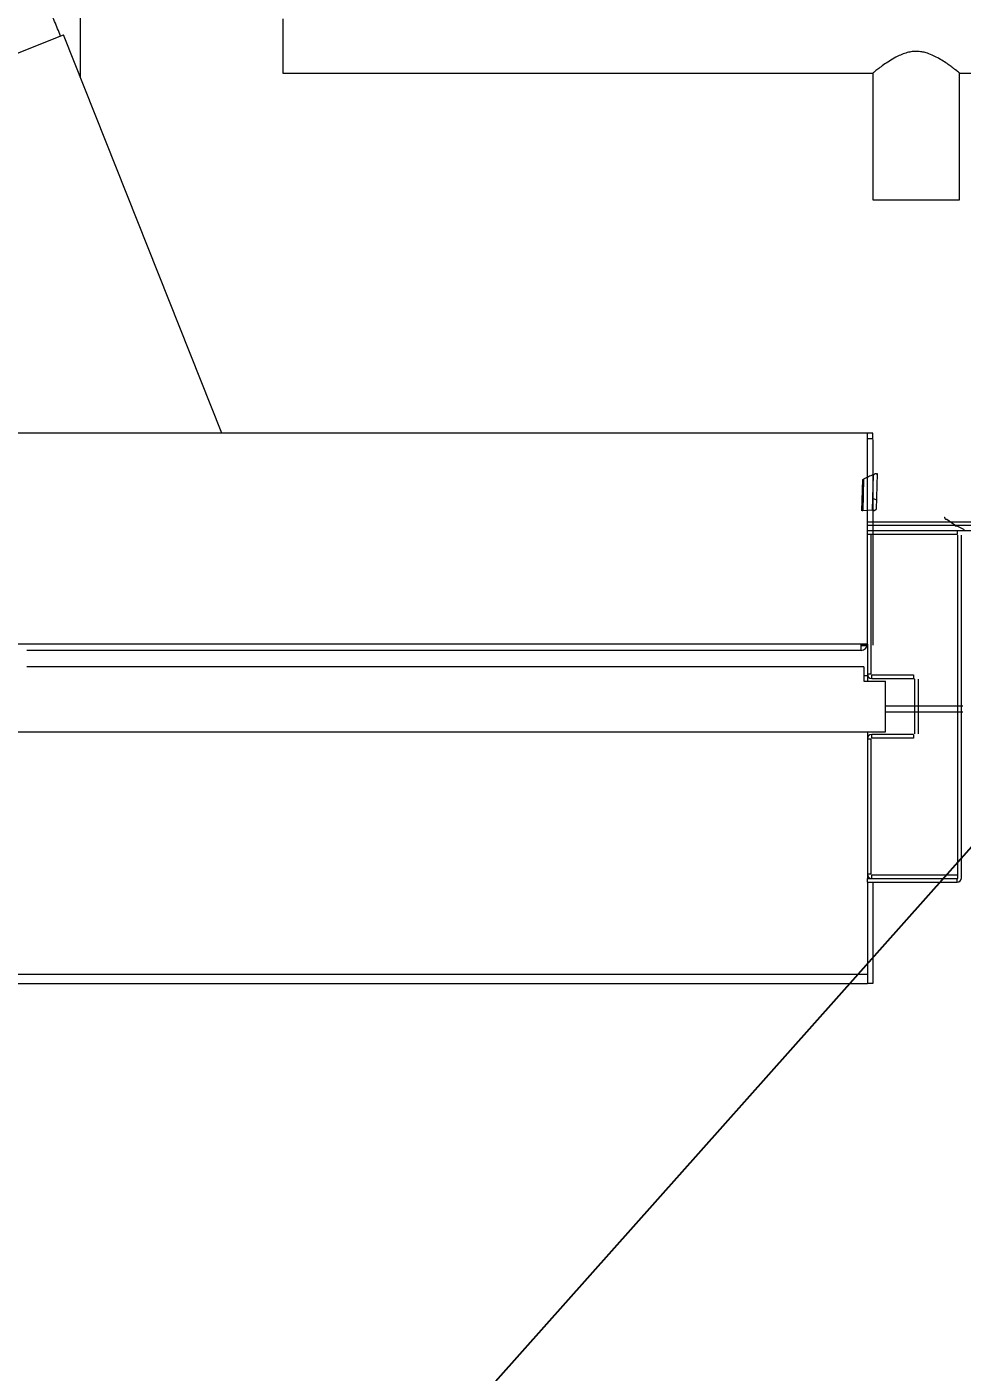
# Model space of a CAD drawing. Extents: x -2187 to 96136, y -11110 to 52208.
# Drawn here: x 35651 to 36167, y 18197 to 18940 of the extents above; entities that cross this region are included whole.
import ezdxf

# ---------------------------------------------------------------- set-up
doc = ezdxf.new("R2010")
doc.units = 0
doc.header["$LTSCALE"] = 1000
doc.header["$MEASUREMENT"] = 0
doc.linetypes.add('ACAD_ISO02W100', pattern=[15, 12, -3])
doc.layers.add('洗衣房设备', color=4, linetype='Continuous')
doc.styles.add('-宋体', font='', dxfattribs={"width": 0.8})
doc.styles.add('HZHT', font='hztxt_e.shx', dxfattribs={"width": 1.5, "bigfont": 'hztxt.shx'})
doc.styles.get('-宋体').set_extended_font_data('SimSun')
doc.dimstyles.new('50', dxfattribs={"dimscale": 30, "dimtxt": 3.5, "dimasz": 1.5, "dimexe": 0.8, "dimexo": 2, "dimgap": 0.8, "dimtad": 1, "dimdec": 0, "dimrnd": 5, "dimzin": 0, "dimdsep": 46, "dimtxsty": '-宋体', "dimblk": 'OBLIQUE', "dimcen": 0.6, "dimdle": 0.8, "dimclrd": 6, "dimclre": 6, "dimclrt": 6, "dimadec": 0, "dimazin": 0, "dimtfac": 1, "dimtdec": 0, "dimtofl": 0, "dimtmove": 2, "dimatfit": 3, "dimldrblk": 'OBLIQUE', "dimfxl": 0, "dimtolj": 1, "dimtzin": 0, "dimarcsym": 0})
doc.dimstyles.new('75', dxfattribs={"dimscale": 100, "dimtxt": 3, "dimasz": 1, "dimexe": 1, "dimexo": 1, "dimgap": 0.2, "dimtad": 1, "dimdec": 0, "dimrnd": 10, "dimzin": 0, "dimdsep": 46, "dimtxsty": 'HZHT', "dimblk1": 'ARCHTICK', "dimblk2": 'ARCHTICK', "dimsah": 1, "dimcen": 1, "dimdle": 0.5, "dimclrd": 1, "dimclre": 1, "dimadec": 0, "dimazin": 0, "dimtfac": 1, "dimtdec": 0, "dimtix": 1, "dimtmove": 2, "dimatfit": 3, "dimfxl": 0, "dimtolj": 1, "dimtzin": 0, "dimarcsym": 0})

# ---------------------------------------------------------------- blocks, each defined once
blk = doc.blocks.new('_ArchTick')
at = {"color": 0, "linetype": 'ByBlock', "const_width": 0.4}
blk.add_lwpolyline([(-0.5, -0.5), (0.5, 0.5)], dxfattribs=at)
blk = doc.blocks.new('*D125')
at = {"color": 1, "linetype": 'ACAD_ISO02W100', "lineweight": -2, "ltscale": 750}
for p, q in [((34640.1, 18544.5), (34640.1, 17223.02)), ((38440.1, 18544.5), (38440.1, 17223.02)), ((34590.1, 17323.02), (35425.54, 17323.02)), ((38490.1, 17323.02), (36675.54, 17323.02))]:
    blk.add_line(p, q, dxfattribs=at)
at = {"layer": 'Defpoints', "color": 0, "linetype": 'ACAD_ISO02W100', "ltscale": 750}
for p in [(34640.1, 18644.5), (38440.1, 18644.5), (38440.1, 17323.02)]:
    blk.add_point(p, dxfattribs=at)
at = {"color": 1, "linetype": 'ACAD_ISO02W100', "lineweight": -2, "ltscale": 750, "xscale": 100, "yscale": 100, "zscale": 100, "rotation": 180}
blk.add_blockref('_ArchTick', (34640.1, 17323.02), dxfattribs=at)
at = {"color": 1, "linetype": 'ACAD_ISO02W100', "lineweight": -2, "ltscale": 750, "xscale": 100, "yscale": 100, "zscale": 100}
blk.add_blockref('_ArchTick', (38440.1, 17323.02), dxfattribs=at)
at = {"color": 0, "linetype": 'ACAD_ISO02W100', "ltscale": 750, "insert": (36050.54, 17473.02), "char_height": 300, "attachment_point": 2, "style": 'HZHT'}
blk.add_mtext('\\A1;3800', dxfattribs=at)
blk = doc.blocks.new('_OBLIQUE')
at = {"color": 0, "linetype": 'ByBlock'}
blk.add_line((-0.5, -0.5), (0.5, 0.5), dxfattribs=at)
blk = doc.blocks.new('*D104')
at = {"layer": 'Defpoints', "color": 0, "linetype": 'ACAD_ISO02W100', "ltscale": 750}
for p in [(36415.36, 18776.32), (36118.1, 18411.5), (36824.11, 18411.5)]:
    blk.add_point(p, dxfattribs=at)
at = {"layer": '洗衣房设备', "color": 6, "linetype": 'ACAD_ISO02W100', "lineweight": -2, "ltscale": 750}
for p, q in [((36824.11, 18800.32), (36824.11, 18387.5)), ((36475.36, 18776.32), (36848.11, 18776.32)), ((36178.1, 18411.5), (36848.11, 18411.5))]:
    blk.add_line(p, q, dxfattribs=at)
at = {"layer": '洗衣房设备', "color": 6, "linetype": 'ACAD_ISO02W100', "lineweight": -2, "ltscale": 750, "xscale": 45, "yscale": 45, "zscale": 45}
for p, rotation in [((36824.11, 18776.32), 90), ((36824.11, 18411.5), 270)]:
    blk.add_blockref('_OBLIQUE', p, dxfattribs=dict(at, rotation=rotation))
at = {"layer": '洗衣房设备', "color": 6, "linetype": 'ACAD_ISO02W100', "ltscale": 750, "insert": (36747.61, 18593.91), "char_height": 105, "attachment_point": 5, "rotation": 90, "style": '-宋体'}
blk.add_mtext('\\A1;365', dxfattribs=at)

msp = doc.modelspace()

# ---------------------------------------------------------------- linework, layer by layer
at = {"color": 7, "linetype": 'Continuous', "lineweight": 15}
for p, q in [((35680.097, 19052.101), (35680.097, 18912.193)), ((35792.097, 18944.501), (35792.097, 18914.501)), ((35369.776, 18815.707), (35670.794, 18935.558)), ((35758.41, 18715.501), (35670.794, 18935.558)), ((35792.097, 18914.501), (36118.097, 18914.501)), ((35792.097, 18914.501), (36118.097, 18914.501)), ((36118.097, 18914.501), (36118.097, 18844.501)), ((36166.097, 18914.501), (36492.097, 18914.501)), ((36166.097, 18844.501), (36166.097, 18914.501)), ((36166.097, 18914.501), (36492.097, 18914.501)), ((36118.097, 18844.501), (36166.097, 18844.501)), ((36115.097, 18715.501), (35115.097, 18715.501)), ((36115.097, 18715.501), (35115.097, 18715.501)), ((36118.097, 18715.501), (36115.097, 18715.501)), ((36115.097, 18598.901), (36115.097, 18715.501)), ((36118.097, 18715.501), (36115.097, 18715.501)), ((36115.097, 18598.901), (36115.097, 18715.501)), ((36118.097, 18712.501), (36115.097, 18712.501)), ((36118.097, 18712.501), (36115.097, 18712.501)), ((36118.097, 18712.501), (36118.097, 18715.501)), ((36118.097, 18712.501), (36118.097, 18715.501)), ((36118.097, 18712.101), (36118.097, 18598.501)), ((36118.097, 18712.101), (36118.097, 18598.501)), ((36112.118, 18672.683), (36112.599, 18689.957)), ((36113.042, 18690.14), (36112.561, 18672.866)), ((36117.886, 18673.148), (36118.427, 18692.556)), ((36120.458, 18693.207), (36119.906, 18673.393)), ((36112.561, 18672.866), (36117.886, 18673.148)), ((36115.097, 18666.501), (36295.456, 18666.501)), ((36115.097, 18666.501), (36295.456, 18666.501)), ((36297.866, 18664.501), (36115.097, 18664.501)), ((36297.866, 18664.501), (36115.097, 18664.501)), ((36159.087, 18667.97), (36162.974, 18665.273)), ((36164.496, 18664.36), (36168.529, 18662.314)), ((36301.886, 18661.501), (36115.097, 18661.501)), ((36164.697, 18661.501), (36115.097, 18661.501)), ((36301.886, 18661.501), (36115.097, 18661.501)), ((36164.697, 18661.501), (36115.097, 18661.501)), ((36117.097, 18659.501), (36115.097, 18659.501)), ((36164.697, 18659.501), (36115.097, 18659.501)), ((36117.097, 18659.501), (36115.097, 18659.501)), ((36164.697, 18659.501), (36115.097, 18659.501)), ((36117.097, 18659.501), (36117.097, 18582.401)), ((36117.097, 18659.501), (36117.097, 18582.401)), ((36164.697, 18661.501), (36164.697, 18659.501)), ((36164.697, 18661.501), (36164.697, 18659.501)), ((36165.097, 18469.901), (36165.097, 18659.101)), ((36165.097, 18469.901), (36165.097, 18659.101)), ((36167.097, 18469.901), (36167.097, 18659.101)), ((36167.097, 18469.901), (36167.097, 18659.101)), ((36111.697, 18598.901), (35118.497, 18598.901)), ((36111.697, 18598.901), (35118.497, 18598.901)), ((36111.697, 18595.501), (36111.697, 18598.901)), ((36115.097, 18598.901), (36111.697, 18598.901)), ((36111.697, 18595.501), (36111.697, 18598.901)), ((36115.097, 18598.901), (36111.697, 18598.901)), ((36115.097, 18598.501), (36111.697, 18598.501)), ((36115.097, 18598.501), (36111.697, 18598.501)), ((36115.097, 18598.901), (36115.097, 18582.401)), ((36115.097, 18598.901), (36115.097, 18582.401)), ((36111.697, 18595.501), (35650.597, 18595.501)), ((36111.697, 18595.501), (35650.597, 18595.501)), ((36113.097, 18586.501), (35650.597, 18586.501)), ((36113.097, 18586.501), (35650.597, 18586.501)), ((36113.097, 18586.501), (36113.097, 18578.501)), ((36113.097, 18586.501), (36113.097, 18578.501)), ((36115.097, 18582.401), (36115.097, 18581.501)), ((36117.097, 18582.401), (36115.097, 18582.401)), ((36115.097, 18582.401), (36115.097, 18581.501)), ((36117.097, 18582.401), (36115.097, 18582.401)), ((36117.497, 18580.001), (36117.497, 18582.001)), ((36117.497, 18582.001), (36140.697, 18582.001)), ((36117.497, 18580.001), (36117.497, 18582.001)), ((36117.497, 18582.001), (36140.697, 18582.001)), ((36140.697, 18582.001), (36140.697, 18580.001)), ((36140.697, 18582.001), (36140.697, 18580.001)), ((36115.097, 18581.501), (36113.097, 18581.501)), ((36115.097, 18581.501), (36113.097, 18581.501)), ((36113.097, 18578.501), (36125.097, 18578.501)), ((36113.097, 18578.501), (36125.097, 18578.501)), ((36115.097, 18581.501), (36115.097, 18578.501)), ((36115.097, 18581.501), (36115.097, 18578.501)), ((36117.497, 18580.001), (36140.697, 18580.001)), ((36117.497, 18580.001), (36140.697, 18580.001)), ((36125.097, 18550.501), (36125.097, 18578.501)), ((36125.097, 18550.501), (36125.097, 18578.501)), ((36141.097, 18579.601), (36141.097, 18549.401)), ((36141.097, 18579.601), (36141.097, 18549.401)), ((36143.097, 18579.601), (36143.097, 18549.401)), ((36143.097, 18579.601), (36143.097, 18549.401)), ((36125.097, 18561.501), (36167.842, 18561.501)), ((36125.097, 18561.501), (36167.842, 18561.501)), ((35635.097, 18550.501), (36125.097, 18550.501)), ((35635.097, 18550.501), (36125.097, 18550.501)), ((36115.097, 18550.501), (36115.097, 18546.601)), ((36115.097, 18550.501), (36115.097, 18546.601)), ((36115.097, 18546.601), (36117.097, 18546.601)), ((36115.097, 18546.601), (36115.097, 18471.901)), ((36115.097, 18546.601), (36117.097, 18546.601)), ((36115.097, 18546.601), (36115.097, 18471.901)), ((36117.097, 18546.601), (36117.097, 18471.901)), ((36117.097, 18546.601), (36117.097, 18471.901)), ((36140.697, 18549.001), (36117.497, 18549.001)), ((36117.497, 18547.001), (36117.497, 18549.001)), ((36140.697, 18549.001), (36117.497, 18549.001)), ((36117.497, 18547.001), (36117.497, 18549.001)), ((36140.697, 18547.001), (36117.497, 18547.001)), ((36140.697, 18547.001), (36117.497, 18547.001)), ((36140.697, 18549.001), (36140.697, 18547.001)), ((36140.697, 18549.001), (36140.697, 18547.001)), ((36115.097, 18471.901), (36115.097, 18469.501)), ((36117.097, 18471.901), (36115.097, 18471.901)), ((36115.097, 18471.901), (36115.097, 18469.501)), ((36117.097, 18471.901), (36115.097, 18471.901)), ((36117.497, 18471.501), (36165.097, 18471.501)), ((36117.497, 18469.501), (36117.497, 18471.501)), ((36117.497, 18469.501), (36117.497, 18471.501)), ((36117.497, 18471.501), (36165.097, 18471.501)), ((36165.097, 18469.501), (36165.097, 18471.501)), ((36165.097, 18469.501), (36165.097, 18471.501)), ((36115.097, 18467.501), (36115.097, 18469.501)), ((36115.097, 18469.501), (36117.497, 18469.501)), ((36115.097, 18467.501), (36115.097, 18469.501)), ((36115.097, 18469.501), (36117.497, 18469.501)), ((36115.097, 18467.501), (36115.097, 18415.001)), ((36115.097, 18467.501), (36164.697, 18467.501)), ((36115.097, 18467.501), (36115.097, 18415.001)), ((36115.097, 18467.501), (36164.697, 18467.501)), ((36117.497, 18469.501), (36165.097, 18469.501)), ((36117.497, 18469.501), (36165.097, 18469.501)), ((36118.097, 18467.501), (36118.097, 18415.001)), ((36118.097, 18467.501), (36118.097, 18415.001)), ((36164.697, 18467.501), (36164.697, 18469.501)), ((36164.697, 18467.501), (36164.697, 18469.501)), ((35115.097, 18416.601), (36115.097, 18416.601)), ((35115.097, 18416.601), (36115.097, 18416.601)), ((35115.097, 18411.501), (36115.097, 18411.501)), ((35115.097, 18411.501), (36115.097, 18411.501)), ((36115.097, 18416.601), (36115.097, 18411.501)), ((36115.097, 18416.601), (36115.097, 18411.501)), ((36118.097, 18411.501), (36115.097, 18411.501)), ((36118.097, 18411.501), (36115.097, 18411.501)), ((36118.097, 18415.001), (36118.097, 18411.501)), ((36118.097, 18415.001), (36118.097, 18411.501))]:
    msp.add_line(p, q, dxfattribs=at)
at = {"color": 8, "linetype": 'Continuous', "lineweight": 15}
for p, q in [((36115.097, 18598.101), (36111.697, 18598.101)), ((36115.097, 18598.101), (36111.697, 18598.101)), ((36125.097, 18564.901), (36167.842, 18564.901)), ((36125.097, 18564.901), (36167.842, 18564.901))]:
    msp.add_line(p, q, dxfattribs=at)
at = {"color": 8, "linetype": 'Continuous', "lineweight": 15, "flags": 128}
for points in [[(36112.814, 18681.964), (36112.609, 18682.083), (36112.384, 18682.216)], [(36120.054, 18678.711), (36118.569, 18679.247), (36118.062, 18679.444)]]:
    msp.add_lwpolyline(points, dxfattribs=at)
at = {"color": 7, "linetype": 'Continuous', "lineweight": 15}
for centre, radius, start, end in [((36111.697, 18598.901), 3.4, 270, 0), ((36111.697, 18598.901), 3.4, 270, 0), ((36117.497, 18582.401), 2.4, 180, 270), ((36117.497, 18582.401), 2.4, 180, 270), ((36140.697, 18579.601), 0.4, 0, 90), ((36140.697, 18579.601), 0.4, 0, 90), ((36117.497, 18546.601), 2.4, 90, 180), ((36117.497, 18546.601), 2.4, 90, 180), ((36117.497, 18471.901), 2.4, 180, 270), ((36117.497, 18471.901), 2.4, 180, 270), ((36164.697, 18469.901), 2.4, 270, 0), ((36164.697, 18469.901), 2.4, 270, 0)]:
    msp.add_arc(centre, radius, start, end, dxfattribs=at)
for points, knots in [([(35669.259, 18934.947), (35668.143, 18937.644), (35665.765, 18943.389), (35662.019, 18952.081), (35658.129, 18960.885), (35654.335, 18969.194), (35650.745, 18976.795), (35647.307, 18983.811), (35644.043, 18990.21), (35640.956, 18996.013), (35638.208, 19000.975), (35635.865, 19005.059), (35633.95, 19008.296), (35632.578, 19010.568), (35631.634, 19012.118), (35630.861, 19013.383), (35629.853, 19015.026), (35628.443, 19017.328), (35626.653, 19020.277), (35624.576, 19023.792), (35622.419, 19027.668), (35620.275, 19031.949), (35618.286, 19036.585), (35616.519, 19041.62), (35615.089, 19046.594), (35613.93, 19051.147), (35612.932, 19055.274), (35611.965, 19059.291), (35611.01, 19063.139), (35610.105, 19066.607), (35609.246, 19069.734), (35608.298, 19073.006), (35607.111, 19076.852), (35605.606, 19081.361), (35603.81, 19086.305), (35601.771, 19091.567), (35599.739, 19096.546), (35597.818, 19101.09), (35596.149, 19104.942), (35594.617, 19108.412), (35593.289, 19111.378), (35592.184, 19113.816), (35591.312, 19115.728), (35590.507, 19117.482), (35589.537, 19119.584), (35588.161, 19122.542), (35586.294, 19126.521), (35583.913, 19131.544), (35581.243, 19137.127), (35578.349, 19143.151), (35575.299, 19149.489), (35571.93, 19156.506), (35568.265, 19164.189), (35565.786, 19169.489), (35564.494, 19172.25)], [0, 0, 0, 0, 0.0336706, 0.0717341, 0.1091639, 0.1444822, 0.1766496, 0.2055024, 0.2339304, 0.2591671, 0.2817717, 0.3007982, 0.316064, 0.3275596, 0.3327306, 0.3372735, 0.3445054, 0.3548255, 0.368208, 0.3842657, 0.4020483, 0.4195491, 0.4391441, 0.4604063, 0.4813714, 0.4983408, 0.5142391, 0.5300054, 0.545681, 0.5596452, 0.5710842, 0.5828667, 0.5986487, 0.6172192, 0.6373397, 0.6589107, 0.6818574, 0.6989467, 0.7154201, 0.7299704, 0.7424403, 0.7527087, 0.7606868, 0.7665435, 0.7747982, 0.7873, 0.8041429, 0.8254198, 0.8512109, 0.8751314, 0.901985, 0.931763, 0.9644429, 1, 1, 1, 1]), ([(36166.055, 18914.535), (36166.067, 18914.525), (36166.133, 18914.472), (36165.792, 18914.745), (36165.053, 18915.331), (36163.903, 18916.23), (36162.364, 18917.403), (36160.334, 18918.893), (36157.805, 18920.643), (36154.872, 18922.476), (36151.699, 18924.165), (36148.69, 18925.402), (36145.801, 18926.182), (36143.19, 18926.533), (36140.51, 18926.497), (36137.682, 18926.04), (36134.76, 18925.13), (36131.455, 18923.661), (36128.044, 18921.722), (36124.732, 18919.523), (36121.901, 18917.465), (36119.948, 18915.965), (36118.77, 18915.039), (36118.177, 18914.565), (36118.147, 18914.541), (36118.134, 18914.531)], [0, 0, 0, 0, 0.0101555, 0.0529265, 0.0922542, 0.1325423, 0.1757661, 0.2198631, 0.2720272, 0.3252733, 0.3723513, 0.4204818, 0.4531916, 0.4867346, 0.5194942, 0.553342, 0.5946354, 0.6370781, 0.6973819, 0.7593981, 0.8202146, 0.8833149, 0.924646, 0.9671133, 1, 1, 1, 1]), ([(36166.055, 18914.535), (36166.067, 18914.525), (36166.133, 18914.472), (36165.792, 18914.745), (36165.053, 18915.331), (36163.903, 18916.23), (36162.364, 18917.403), (36160.334, 18918.893), (36157.805, 18920.643), (36154.872, 18922.476), (36151.699, 18924.165), (36148.69, 18925.402), (36145.801, 18926.182), (36143.19, 18926.533), (36140.51, 18926.497), (36137.682, 18926.04), (36134.76, 18925.13), (36131.455, 18923.661), (36128.044, 18921.722), (36124.732, 18919.523), (36121.901, 18917.465), (36119.948, 18915.965), (36118.77, 18915.039), (36118.177, 18914.565), (36118.147, 18914.541), (36118.134, 18914.531)], [0, 0, 0, 0, 0.0101555, 0.0529265, 0.0922542, 0.1325423, 0.1757661, 0.2198631, 0.2720272, 0.3252733, 0.3723513, 0.4204818, 0.4531916, 0.4867346, 0.5194942, 0.553342, 0.5946354, 0.6370781, 0.6973819, 0.7593981, 0.8202146, 0.8833149, 0.924646, 0.9671133, 1, 1, 1, 1]), ([(36112.599, 18689.957), (36112.639, 18689.968), (36112.718, 18689.99), (36112.87, 18690.052), (36112.98, 18690.107), (36113.035, 18690.136), (36113.042, 18690.14)], [0, 0, 0, 0, 0.32643302, 0.65470118, 0.95340224, 1, 1, 1, 1]), ([(36118.427, 18692.556), (36117.511, 18692.205), (36115.666, 18691.5), (36113.92, 18690.595), (36113.042, 18690.14)], [0, 0, 0, 0, 0.4967234, 1, 1, 1, 1]), ([(36118.427, 18692.556), (36118.493, 18692.581), (36118.653, 18692.644), (36118.837, 18692.741), (36118.943, 18692.806), (36118.982, 18692.83)], [0, 0, 0, 0, 0.3067001, 0.7426865, 1, 1, 1, 1]), ([(36119.998, 18693.156), (36119.96, 18693.159), (36119.885, 18693.166), (36119.732, 18693.148), (36119.568, 18693.107), (36119.396, 18693.046), (36119.185, 18692.951), (36119.058, 18692.875), (36118.982, 18692.83)], [0, 0, 0, 0, 0.161232, 0.3239478, 0.4449344, 0.5657287, 0.7429187, 1, 1, 1, 1]), ([(36119.998, 18693.156), (36120.037, 18693.152), (36120.114, 18693.145), (36120.276, 18693.16), (36120.401, 18693.192), (36120.458, 18693.207)], [0, 0, 0, 0, 0.3520426, 0.707148, 1, 1, 1, 1]), ([(36112.118, 18672.683), (36112.179, 18672.732), (36112.301, 18672.83), (36112.465, 18672.865), (36112.551, 18672.866), (36112.561, 18672.866)], [0, 0, 0, 0, 0.4701431, 0.9408135, 1, 1, 1, 1]), ([(36117.886, 18673.148), (36117.982, 18673.146), (36118.176, 18673.143), (36118.345, 18673.044), (36118.43, 18672.994)], [0, 0, 0, 0, 0.4979887, 1, 1, 1, 1]), ([(36118.43, 18672.994), (36118.514, 18672.946), (36118.685, 18672.85), (36118.968, 18672.825), (36119.215, 18672.908), (36119.361, 18673.023), (36119.425, 18673.1), (36119.44, 18673.117)], [0, 0, 0, 0, 0.2565569, 0.5151366, 0.7371641, 0.9408567, 1, 1, 1, 1]), ([(36119.44, 18673.117), (36119.499, 18673.179), (36119.619, 18673.304), (36119.796, 18673.376), (36119.893, 18673.391), (36119.906, 18673.393)], [0, 0, 0, 0, 0.4619091, 0.9260316, 1, 1, 1, 1]), ([(36157.572, 18669.163), (36157.637, 18669.096), (36157.767, 18668.962), (36157.818, 18668.772), (36157.844, 18668.677)], [0, 0, 0, 0, 0.4979887, 1, 1, 1, 1]), ([(36157.844, 18668.677), (36157.87, 18668.584), (36157.924, 18668.396), (36158.099, 18668.185), (36158.318, 18668.078), (36158.489, 18668.065), (36158.58, 18668.077), (36158.601, 18668.08)], [0, 0, 0, 0, 0.25655691, 0.51513665, 0.73716408, 0.94085674, 1, 1, 1, 1]), ([(36158.601, 18668.08), (36158.681, 18668.086), (36158.84, 18668.098), (36159.002, 18668.031), (36159.077, 18667.977), (36159.087, 18667.97)], [0, 0, 0, 0, 0.4619091, 0.9260316, 1, 1, 1, 1]), ([(36162.974, 18665.273), (36163.032, 18665.226), (36163.149, 18665.13), (36163.22, 18664.965), (36163.244, 18664.872), (36163.247, 18664.857)], [0, 0, 0, 0, 0.4582299, 0.9150447, 1, 1, 1, 1]), ([(36163.247, 18664.857), (36163.272, 18664.78), (36163.321, 18664.626), (36163.472, 18664.46), (36163.663, 18664.375), (36163.847, 18664.364), (36163.963, 18664.39), (36164.009, 18664.4)], [0, 0, 0, 0, 0.2211179, 0.4433378, 0.6493745, 0.859573, 1, 1, 1, 1]), ([(36164.009, 18664.4), (36164.097, 18664.418), (36164.268, 18664.453), (36164.422, 18664.39), (36164.496, 18664.36)], [0, 0, 0, 0, 0.5154886, 1, 1, 1, 1])]:
    msp.add_open_spline(points, degree=3, knots=knots, dxfattribs=at)

# ---------------------------------------------------------------- dimensions: what is measured, and where the dimension line sits
at = {"color": 1, "linetype": 'ACAD_ISO02W100', "ltscale": 750}
dim = msp.add_linear_dim(base=(38440.097, 17323.02), p1=(34640.097, 18644.501), p2=(38440.097, 18644.501), angle=180, dimstyle='75', override={"dimfxl": 3.25}, dxfattribs=at)
dim.commit()
dim.dimension.update_dxf_attribs({"geometry": '*D125', "text_midpoint": (36050.542, 17323.02), "dimtype": 160})
at = {"layer": '洗衣房设备', "color": 2, "linetype": 'ACAD_ISO02W100', "ltscale": 750}
dim = msp.add_linear_dim(base=(36824.109, 18411.501), p1=(36415.362, 18776.32), p2=(36118.097, 18411.501), angle=270, dimstyle='50', dxfattribs=at)
dim.commit()
dim.dimension.update_dxf_attribs({"geometry": '*D104', "text_midpoint": (36747.609, 18593.911)})

# ---------------------------------------------------------------- leaders
msp.add_leader([(36404.844, 18747.704), (35843.03, 18116.862)], dimstyle='75', override={"dimscale": 50, "dimgap": 0.2, "dimtad": 0, "dimfxl": 0.5, "dimfxlon": 1}, dxfattribs=at)

doc.saveas('drawing.dxf')
